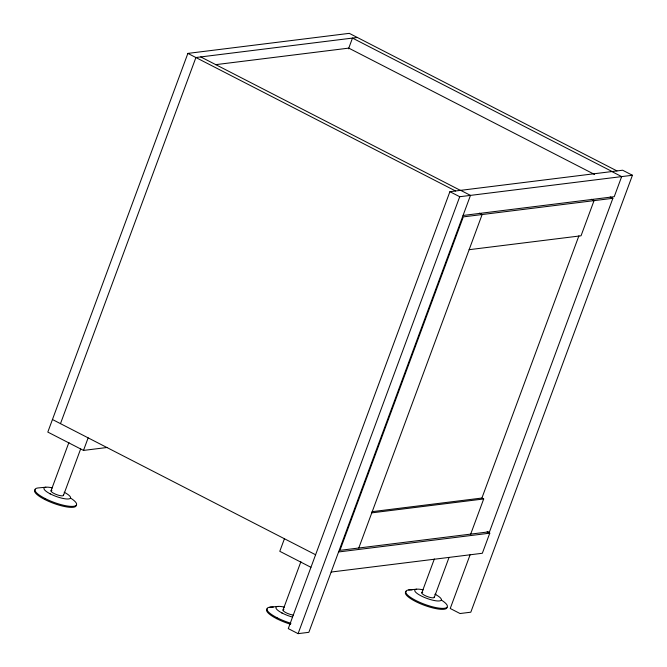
<?xml version="1.0" encoding="UTF-8"?>
<svg xmlns="http://www.w3.org/2000/svg" width="667" height="667" viewBox="0 0 667 667"><rect width="100%" height="100%" fill="white"/><g stroke="black" fill="none" stroke-linecap="round" stroke-linejoin="round"><path stroke-width="1" d="M616.967 170.927L349.3 33.35L187.877 53.402L47.807 432.074L83.5 450.417L107.412 447.449M60.48 423.645L195.915 57.529L357.329 37.477M44.639 499.433L44.997 498.466M51.009 490.854L68.918 442.454M63.507 495.298L80.69 448.841M83.5 450.417L88.144 437.86M348.516 48.816L352.484 38.077L612.131 171.527M284.434 538.744L279.79 551.301L310.905 567.292M276.622 618.668L276.98 617.692M282.991 610.08L300.9 561.689M470.077 554.844L450.233 608.487L460.047 613.532L470.81 612.198L632.433 175.263L622.619 170.218L449.908 191.679L288.277 628.606L298.091 633.65L308.854 632.316L470.477 195.381L460.664 190.337M298.091 633.65L459.721 196.723L632.433 175.263M358.779 548.016L482.133 214.541L479.456 213.165M421.811 592.838L434.342 558.963M434.309 597.282L448.983 557.604M372.053 511.681L481.907 498.041L578.898 235.851M470.694 534.109L483.692 498.958L481.907 498.041M612.881 198.299L489.52 531.774L339.945 550.35L463.298 216.883L612.881 198.299L610.205 196.923M487.093 531.799L489.77 533.175L482.341 553.268L331.149 572.044M51.918 490.337L51.292 490.495A6.637 1.659 20.3 0 0 54.619 493.772A6.637 1.659 20.3 0 0 62.531 495.839L63.223 495.656A6.637 1.659 20.3 0 0 63.357 494.789M283.9 609.563L283.275 609.73A6.637 1.659 20.3 0 0 285.885 612.639A6.637 1.659 20.3 0 0 293.463 615.057M422.72 592.321L422.094 592.479A6.637 1.659 20.3 0 0 425.421 595.756A6.637 1.659 20.3 0 0 433.333 597.824L434.025 597.64A6.637 1.659 20.3 0 0 434.159 596.773M215.616 64.666L348.766 48.124L594.555 174.446M463.048 215.474L614.24 196.69L621.669 176.605L611.856 171.561M469.126 249.691L581.04 235.793L594.047 200.634L591.371 199.258M371.777 512.856L483.692 498.958M338.578 551.959L489.77 533.175M45.84 487.21L37.911 487.961A22.128 5.536 20.3 0 0 43.48 497.657A22.128 5.536 20.3 0 0 71.461 506.395A22.128 5.536 20.3 0 0 70.769 498.207M408.713 589.945L416.642 589.194M269.893 607.187L277.822 606.436M435.843 594.622L434.942 594.205A14.157 3.543 20.3 0 1 437.719 600.975A14.157 3.543 20.3 0 1 416.992 593.355A14.157 3.543 20.3 0 1 423.195 589.886M49.475 493.513L50.375 493.93M281.457 612.74L282.358 613.165M200.75 56.928L460.397 190.37M187.877 53.402L455.553 190.979M449.908 191.679L459.721 196.723M52.451 419.518L315.549 554.736M76.238 505.369A22.128 5.536 20.3 0 1 52.284 502.843A22.128 5.536 20.3 0 1 35.376 489.586M64.14 492.221A14.157 3.543 20.3 0 1 66.917 498.991A14.157 3.543 20.3 0 1 46.19 491.371A14.157 3.543 20.3 0 1 52.393 487.902M290.97 623.278A22.128 5.536 20.3 0 1 269.076 612.556A22.128 5.536 20.3 0 1 273.287 607.153M290.612 624.245A22.128 5.536 20.3 0 1 267.359 608.813M292.446 617.058A14.157 3.543 20.3 0 1 276.538 609.079A14.157 3.543 20.3 0 1 284.375 607.128M441.571 600.2A22.128 5.536 20.3 0 1 441.012 608.321A22.128 5.536 20.3 0 1 411.547 598.032A22.128 5.536 20.3 0 1 412.106 589.911M447.032 607.362A22.128 5.536 20.3 0 1 423.086 604.827A22.128 5.536 20.3 0 1 406.178 591.571"/></g></svg>
